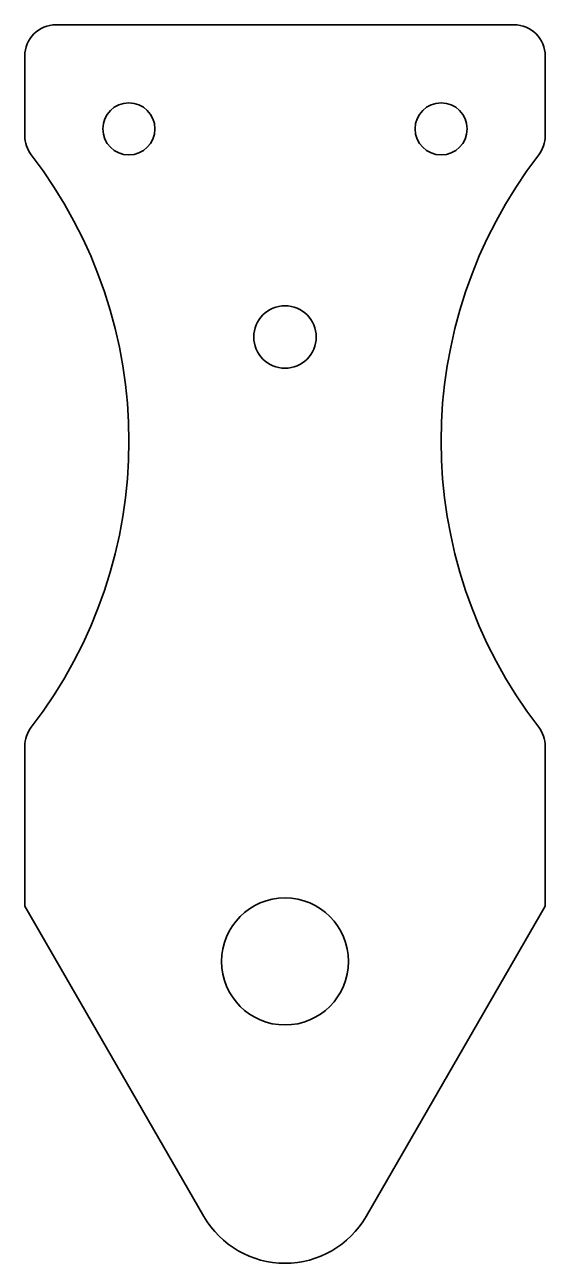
# Model space of a CAD drawing. Header units: millimetres. Extents: x 479 to 529, y 440 to 559.
import ezdxf

# ---------------------------------------------------------------- set-up
doc = ezdxf.new("R2010")
doc.units = ezdxf.units.MM
doc.layers.add('SIMUMAK Visible (ISO)', color=7, linetype='Continuous', lineweight=35)

# ---------------------------------------------------------------- blocks, each defined once
blk = doc.blocks.new('S')
at = {"layer": 'SIMUMAK Visible (ISO)'}
for p, q in [((526, 559.35), (482, 559.35)), ((479, 556.35), (479, 548.68)), ((529, 548.68), (529, 556.35)), ((479, 490.03), (479, 474.66)), ((529, 474.66), (529, 490.03)), ((479, 474.66), (496.21, 444.85)), ((511.79, 444.85), (529, 474.66))]:
    blk.add_line(p, q, dxfattribs=at)
for centre, radius in [((489, 549.35), 2.5), ((519, 549.35), 2.5), ((504, 529.35), 3), ((504, 469.35), 6.1)]:
    blk.add_circle(centre, radius, dxfattribs=at)
at = {"layer": 'SIMUMAK Visible (ISO)', "extrusion": (0, 0, -1)}
for centre, radius, start, end in [((-482, 556.35), 3, 0, 90), ((-526, 556.35), 3, 90, 180), ((-482, 548.68), 3, 322.3415, 0), ((-526, 548.68), 3, 180, 217.6585), ((-444, 519.35), 45, 142.3415, 217.6585), ((-564, 519.35), 45, 322.3415, 37.6585), ((-482, 490.03), 3, 0, 37.6585), ((-526, 490.03), 3, 142.3415, 180)]:
    blk.add_arc(centre, radius, start, end, dxfattribs=at)
at = {"layer": 'SIMUMAK Visible (ISO)'}
blk.add_arc((504, 449.35), 9, 210, 330, dxfattribs=at)

msp = doc.modelspace()

# ---------------------------------------------------------------- block references
msp.add_blockref('S', (0, 0))

doc.saveas('drawing.dxf')
